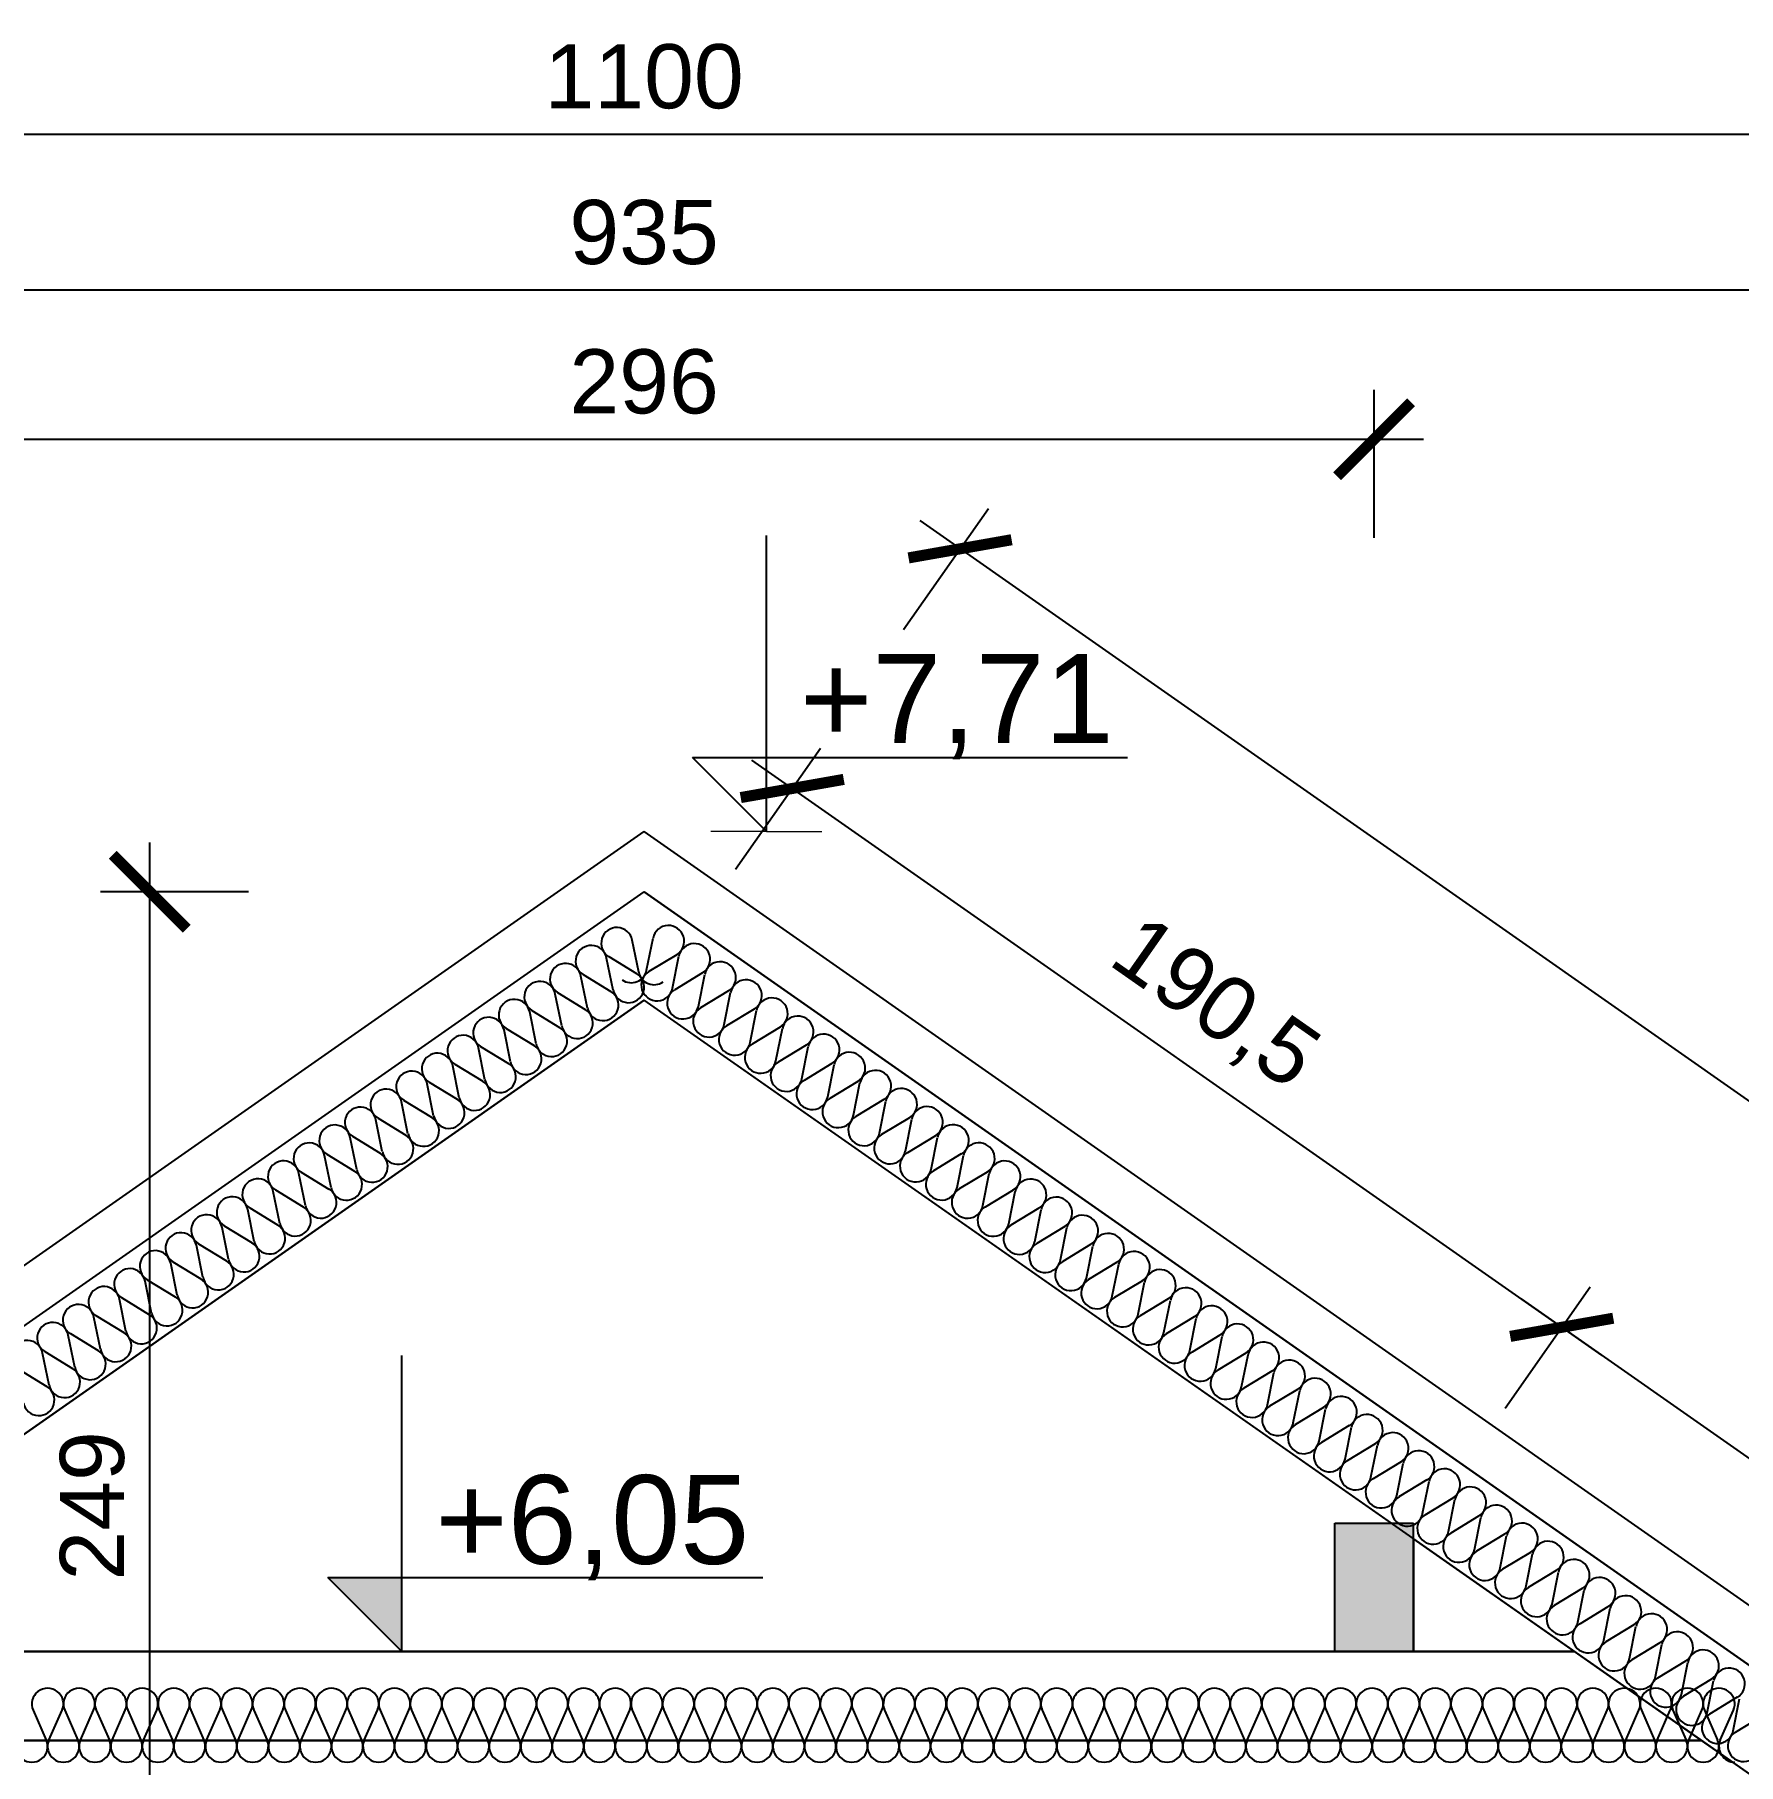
# Model space of a CAD drawing. Header units: millimetres. Extents: x 4647 to 73915, y -13612 to -8141.
# Drawn here: x 12075.4 to 12420.8, y -10491.4 to -10140.7 of the extents above; entities that cross this region are included whole.
import ezdxf

# ---------------------------------------------------------------- set-up
doc = ezdxf.new("R2010")
doc.units = ezdxf.units.MM
for name, color, linetype in [('2D - Ogólne', 7, 'Continuous'), ('Konstrukcja - Dach', 7, 'Continuous'), ('Wymiarowanie - Ogólne', 7, 'Continuous')]:
    doc.layers.add(name, color=color, linetype=linetype)
doc.layers.add('a_wymiary', color=250, linetype='Continuous', lineweight=9)
doc.styles.add('GENERATED_STYLE_4', font='arial.ttf')
doc.styles.get("Standard").update_dxf_attribs({"font": 'arial.ttf'})
doc.dimstyles.new('1-100', dxfattribs={"dimtxt": 13, "dimasz": 15, "dimexe": 10, "dimexo": 20, "dimgap": 5, "dimtad": 1, "dimdec": 1, "dimrnd": 0.5, "dimtxsty": 'Standard', "dimblk": 'ARCHTICK', "dimcen": 0.09, "dimdle": 10, "dimadec": 0, "dimazin": 0, "dimtfac": 1, "dimtdec": 1, "dimtofl": 0, "dimtmove": 0, "dimatfit": 3, "dimfxl": 10, "dimfxlon": 1, "dimtolj": 1, "dimtzin": 0, "dimarcsym": 0})

# ---------------------------------------------------------------- blocks, each defined once
blk = doc.blocks.new('_ArchTick')
at = {"color": 0, "linetype": 'ByBlock', "const_width": 0.15}
blk.add_lwpolyline([(-0.5, -0.5), (0.5, 0.5)], dxfattribs=at)
blk = doc.blocks.new('*D802')
at = {"layer": 'a_wymiary', "color": 0, "lineweight": -2, "transparency": 16777216}
for p, q in [((11649, -10180.91), (11649, -10150.91)), ((12748.98, -10180.91), (12748.98, -10150.91)), ((11639, -10160.91), (12758.98, -10160.91))]:
    blk.add_line(p, q, dxfattribs=at)
at = {"layer": 'DEFPOINTS', "color": 0, "transparency": 16777216}
for p in [(12748.98, -10160.91), (11649, -10687.41), (12748.98, -10687.41)]:
    blk.add_point(p, dxfattribs=at)
at = {"layer": 'a_wymiary', "color": 0, "lineweight": -2, "transparency": 16777216, "xscale": 15, "yscale": 15, "zscale": 15, "rotation": 180}
blk.add_blockref('_ArchTick', (11649, -10160.91), dxfattribs=at)
at = {"layer": 'a_wymiary', "color": 0, "lineweight": -2, "transparency": 16777216, "xscale": 15, "yscale": 15, "zscale": 15}
blk.add_blockref('_ArchTick', (12748.98, -10160.91), dxfattribs=at)
at = {"layer": 'a_wymiary', "color": 0, "transparency": 16777216, "insert": (12198.99, -10149.28), "char_height": 13, "attachment_point": 5}
blk.add_mtext('\\A1;1100', dxfattribs=at)
blk = doc.blocks.new('*D803')
at = {"layer": 'a_wymiary', "color": 0, "lineweight": -2, "transparency": 16777216}
for p, q in [((11731.48, -10212.51), (11731.48, -10182.51)), ((12666.48, -10212.51), (12666.48, -10182.51)), ((11721.48, -10192.51), (12676.48, -10192.51))]:
    blk.add_line(p, q, dxfattribs=at)
at = {"layer": 'DEFPOINTS', "color": 0, "transparency": 16777216}
for p in [(12666.48, -10192.51), (11731.48, -10669.57), (12666.48, -10669.57)]:
    blk.add_point(p, dxfattribs=at)
at = {"layer": 'a_wymiary', "color": 0, "lineweight": -2, "transparency": 16777216, "xscale": 15, "yscale": 15, "zscale": 15, "rotation": 180}
blk.add_blockref('_ArchTick', (11731.48, -10192.51), dxfattribs=at)
at = {"layer": 'a_wymiary', "color": 0, "lineweight": -2, "transparency": 16777216, "xscale": 15, "yscale": 15, "zscale": 15}
blk.add_blockref('_ArchTick', (12666.48, -10192.51), dxfattribs=at)
at = {"layer": 'a_wymiary', "color": 0, "transparency": 16777216, "insert": (12198.98, -10180.86), "char_height": 13, "attachment_point": 5}
blk.add_mtext('\\A1;935', dxfattribs=at)
blk = doc.blocks.new('*D804')
at = {"layer": 'a_wymiary', "color": 0, "lineweight": -2, "transparency": 16777216}
for p, q in [((12050.98, -10242.78), (12050.98, -10212.78)), ((12347, -10242.78), (12347, -10212.78)), ((12040.98, -10222.78), (12357, -10222.78))]:
    blk.add_line(p, q, dxfattribs=at)
at = {"layer": 'DEFPOINTS', "color": 0, "transparency": 16777216}
for p in [(12347, -10222.78), (12050.98, -10442.57), (12347, -10442.57)]:
    blk.add_point(p, dxfattribs=at)
at = {"layer": 'a_wymiary', "color": 0, "lineweight": -2, "transparency": 16777216, "xscale": 15, "yscale": 15, "zscale": 15, "rotation": 180}
blk.add_blockref('_ArchTick', (12050.98, -10222.78), dxfattribs=at)
at = {"layer": 'a_wymiary', "color": 0, "lineweight": -2, "transparency": 16777216, "xscale": 15, "yscale": 15, "zscale": 15}
blk.add_blockref('_ArchTick', (12347, -10222.78), dxfattribs=at)
at = {"layer": 'a_wymiary', "color": 0, "transparency": 16777216, "insert": (12198.99, -10211.14), "char_height": 13, "attachment_point": 5}
blk.add_mtext('\\A1;296', dxfattribs=at)
blk = doc.blocks.new('*D809')
at = {"layer": 'a_wymiary', "color": 0, "lineweight": -2, "transparency": 16777216}
for p, q in [((12373.56, -10419.21), (12390.77, -10394.64)), ((12718.7, -10636.47), (12376.84, -10397.09)), ((12699.04, -10647.12), (12716.25, -10622.54))]:
    blk.add_line(p, q, dxfattribs=at)
at = {"layer": 'DEFPOINTS', "color": 0, "transparency": 16777216}
for p in [(12385.03, -10402.83), (12355, -10445.72), (12680.48, -10673.62)]:
    blk.add_point(p, dxfattribs=at)
at = {"layer": 'a_wymiary', "color": 0, "lineweight": -2, "transparency": 16777216, "xscale": 15, "yscale": 15, "zscale": 15}
for p, rotation in [((12385.03, -10402.83), 145.0000011269738), ((12710.51, -10630.73), 325.0000011269738)]:
    blk.add_blockref('_ArchTick', p, dxfattribs=dict(at, rotation=rotation))
at = {"layer": 'a_wymiary', "color": 0, "transparency": 16777216, "insert": (12555.12, -10506.29), "char_height": 13, "attachment_point": 5, "rotation": 325}
blk.add_mtext('\\A1;397,5', dxfattribs=at)
blk = doc.blocks.new('*D810')
at = {"layer": 'a_wymiary', "color": 0, "lineweight": -2, "transparency": 16777216}
for p, q in [((12217.55, -10309.97), (12234.76, -10285.4)), ((12393.22, -10408.56), (12220.83, -10287.85)), ((12373.56, -10419.21), (12390.77, -10394.64))]:
    blk.add_line(p, q, dxfattribs=at)
at = {"layer": 'DEFPOINTS', "color": 0, "transparency": 16777216}
for p in [(12229.02, -10293.59), (12198.99, -10336.48), (12355, -10445.72)]:
    blk.add_point(p, dxfattribs=at)
at = {"layer": 'a_wymiary', "color": 0, "lineweight": -2, "transparency": 16777216, "xscale": 15, "yscale": 15, "zscale": 15}
for p, rotation in [((12229.02, -10293.59), 145.0000011269738), ((12385.03, -10402.83), 325.0000011269738)]:
    blk.add_blockref('_ArchTick', p, dxfattribs=dict(at, rotation=rotation))
at = {"layer": 'a_wymiary', "color": 0, "transparency": 16777216, "insert": (12314.38, -10337.71), "char_height": 13, "attachment_point": 5, "rotation": 325}
blk.add_mtext('\\A1;190,5', dxfattribs=at)
blk = doc.blocks.new('*D811')
at = {"layer": 'a_wymiary', "color": 0, "lineweight": -2, "transparency": 16777216}
for p, q in [((12251.58, -10261.38), (12268.79, -10236.8)), ((12254.86, -10239.26), (12821.23, -10635.84)), ((12801.57, -10646.49), (12818.78, -10621.91))]:
    blk.add_line(p, q, dxfattribs=at)
at = {"layer": 'DEFPOINTS', "color": 0, "transparency": 16777216}
for p in [(12198.99, -10336.48), (12813.04, -10630.1), (12748.98, -10721.59)]:
    blk.add_point(p, dxfattribs=at)
at = {"layer": 'a_wymiary', "color": 0, "lineweight": -2, "transparency": 16777216, "xscale": 15, "yscale": 15, "zscale": 15}
for p, rotation in [((12263.05, -10245), 145.0000006898322), ((12813.04, -10630.1), 325.0000006898322)]:
    blk.add_blockref('_ArchTick', p, dxfattribs=dict(at, rotation=rotation))
at = {"layer": 'a_wymiary', "color": 0, "transparency": 16777216, "insert": (12545.39, -10427.05), "char_height": 13, "attachment_point": 5, "rotation": 325}
blk.add_mtext('\\A1;671,5', dxfattribs=at)
blk = doc.blocks.new('*D832')
at = {"layer": 'a_wymiary', "color": 0, "lineweight": -2, "transparency": 16777216}
for p, q in [((12050.98, -10512.9), (12050.98, -10542.9)), ((12347, -10512.9), (12347, -10542.9)), ((12040.98, -10532.9), (12357, -10532.9))]:
    blk.add_line(p, q, dxfattribs=at)
at = {"layer": 'DEFPOINTS', "color": 0, "transparency": 16777216}
for p in [(12050.98, -10468.57), (12347, -10468.57), (12347, -10532.9)]:
    blk.add_point(p, dxfattribs=at)
at = {"layer": 'a_wymiary', "color": 0, "lineweight": -2, "transparency": 16777216, "xscale": 15, "yscale": 15, "zscale": 15, "rotation": 180}
blk.add_blockref('_ArchTick', (12050.98, -10532.9), dxfattribs=at)
at = {"layer": 'a_wymiary', "color": 0, "lineweight": -2, "transparency": 16777216, "xscale": 15, "yscale": 15, "zscale": 15}
blk.add_blockref('_ArchTick', (12347, -10532.9), dxfattribs=at)
at = {"layer": 'a_wymiary', "color": 0, "transparency": 16777216, "insert": (12198.99, -10521.26), "char_height": 13, "attachment_point": 5}
blk.add_mtext('\\A1;296', dxfattribs=at)
blk = doc.blocks.new('*D837')
at = {"layer": 'a_wymiary', "color": 0, "lineweight": -2, "transparency": 16777216}
for p, q in [((12098.77, -10573.57), (12098.77, -10304.51)), ((12118.77, -10314.51), (12088.77, -10314.51)), ((12108.98, -10563.57), (12088.77, -10563.57))]:
    blk.add_line(p, q, dxfattribs=at)
at = {"layer": 'DEFPOINTS', "color": 0, "transparency": 16777216}
for p in [(12098.77, -10314.51), (12198.99, -10314.51), (12128.98, -10563.57)]:
    blk.add_point(p, dxfattribs=at)
at = {"layer": 'a_wymiary', "color": 0, "lineweight": -2, "transparency": 16777216, "xscale": 15, "yscale": 15, "zscale": 15}
for p, rotation in [((12098.77, -10314.51), 90), ((12098.77, -10563.57), 270)]:
    blk.add_blockref('_ArchTick', p, dxfattribs=dict(at, rotation=rotation))
at = {"layer": 'a_wymiary', "color": 0, "transparency": 16777216, "insert": (12087.14, -10439.04), "char_height": 13, "attachment_point": 5, "rotation": 90}
blk.add_mtext('\\A1;249', dxfattribs=at)

msp = doc.modelspace()

# ---------------------------------------------------------------- hatches: boundary and pattern name
at = {"layer": 'Konstrukcja - Dach', "linetype": 'Continuous', "lineweight": 0}
msp.add_hatch(color=46, dxfattribs=at).paths.add_polyline_path([(12339, -10468.57), (12355, -10468.57), (12355, -10442.57), (12339, -10442.57)], flags=0)
at = {"layer": 'Wymiarowanie - Ogólne', "linetype": 'Continuous', "lineweight": 25}
msp.add_hatch(color=161, dxfattribs=at).paths.add_polyline_path([(12149.89, -10468.57), (12134.89, -10453.57), (12149.89, -10453.57)], flags=0)

# ---------------------------------------------------------------- linework, layer by layer
for p, q in [((12198.99, -10336.48), (12047.48, -10442.57)), ((12350.5, -10442.57), (12198.99, -10336.48)), ((12339, -10468.57), (12339, -10442.57)), ((12339, -10442.57), (12350.5, -10442.57)), ((12387.63, -10468.57), (12355, -10445.72)), ((12355, -10445.72), (12355, -10468.57)), ((12387.63, -10468.57), (12010.35, -10468.57)), ((12058.98, -10468.57), (12339, -10468.57)), ((12355, -10468.57), (12387.63, -10468.57)), ((12413.34, -10486.57), (12387.63, -10468.57)), ((12413.34, -10486.57), (11984.64, -10486.57)), ((11984.64, -10486.57), (12413.34, -10486.57)), ((12658.98, -10658.57), (12413.34, -10486.57))]:
    msp.add_line(p, q)
at = {"layer": '2D - Ogólne'}
for p, q in [((11882.96, -10535.8), (12198.99, -10314.51)), ((12198.99, -10314.51), (12702.98, -10667.4)), ((12197.9, -10330.82), (12196.59, -10324.34)), ((12199.5, -10330.41), (12200.8, -10323.92)), ((12192.7, -10334.46), (12191.39, -10327.98)), ((12191.83, -10327.68), (12197.46, -10331.13)), ((12205.6, -10327.29), (12199.94, -10330.72)), ((12204.75, -10334.09), (12206.04, -10327.59)), ((12187.51, -10338.1), (12186.19, -10331.62)), ((12186.63, -10331.32), (12192.27, -10334.77)), ((12210.84, -10330.96), (12205.19, -10334.4)), ((12209.99, -10337.76), (12211.29, -10331.27)), ((12182.31, -10341.74), (12180.99, -10335.26)), ((12181.43, -10334.96), (12187.07, -10338.41)), ((12216.09, -10334.63), (12210.43, -10338.07)), ((12215.24, -10341.43), (12216.53, -10334.94)), ((12176.23, -10338.59), (12181.87, -10342.04)), ((12221.33, -10338.3), (12215.68, -10341.74)), ((12220.48, -10345.1), (12221.77, -10338.61)), ((12171.04, -10342.23), (12176.67, -10345.68)), ((12177.11, -10345.38), (12175.8, -10338.9)), ((12226.58, -10341.97), (12220.92, -10345.41)), ((12225.72, -10348.78), (12227.02, -10342.28)), ((12171.91, -10349.02), (12170.6, -10342.54)), ((12231.82, -10345.65), (12226.16, -10349.08)), ((12166.71, -10352.66), (12165.4, -10346.18)), ((12165.84, -10345.87), (12171.48, -10349.32)), ((12230.97, -10352.45), (12232.26, -10345.96)), ((12161.52, -10356.3), (12160.2, -10349.82)), ((12160.64, -10349.51), (12166.28, -10352.96)), ((12237.07, -10349.32), (12231.41, -10352.76)), ((12236.21, -10356.12), (12237.51, -10349.63)), ((12156.32, -10359.94), (12155.01, -10353.46)), ((12155.44, -10353.15), (12161.08, -10356.6)), ((12242.31, -10352.99), (12236.65, -10356.43)), ((12241.46, -10359.79), (12242.75, -10353.3)), ((12151.12, -10363.58), (12149.81, -10357.1)), ((12150.24, -10356.79), (12155.88, -10360.24)), ((12247.56, -10356.66), (12241.9, -10360.1)), ((12246.7, -10363.46), (12248, -10356.97)), ((12145.92, -10367.22), (12144.61, -10360.74)), ((12145.05, -10360.43), (12150.69, -10363.88)), ((12252.8, -10360.34), (12247.14, -10363.77)), ((12251.95, -10367.14), (12253.24, -10360.64)), ((12140.73, -10370.85), (12139.41, -10364.38)), ((12139.85, -10364.07), (12145.49, -10367.52)), ((12258.04, -10364.01), (12252.39, -10367.44)), ((12257.19, -10370.81), (12258.48, -10364.32)), ((12135.53, -10374.49), (12134.22, -10368.02)), ((12134.65, -10367.71), (12140.29, -10371.16)), ((12263.29, -10367.68), (12257.63, -10371.12)), ((12262.43, -10374.48), (12263.73, -10367.99)), ((12130.33, -10378.13), (12129.02, -10371.65)), ((12129.45, -10371.35), (12135.09, -10374.8)), ((12268.53, -10371.35), (12262.88, -10374.79)), ((12267.68, -10378.15), (12268.97, -10371.66)), ((12125.13, -10381.77), (12123.82, -10375.29)), ((12124.26, -10374.99), (12129.89, -10378.44)), ((12273.78, -10375.02), (12268.12, -10378.46)), ((12272.92, -10381.82), (12274.22, -10375.33)), ((12119.94, -10385.41), (12118.62, -10378.93)), ((12119.06, -10378.63), (12124.7, -10382.08)), ((12279.02, -10378.7), (12273.36, -10382.13)), ((12278.17, -10385.5), (12279.46, -10379)), ((12114.74, -10389.05), (12113.42, -10382.57)), ((12113.86, -10382.27), (12119.5, -10385.72)), ((12284.27, -10382.37), (12278.61, -10385.81)), ((12283.41, -10389.17), (12284.71, -10382.68)), ((12109.54, -10392.69), (12108.23, -10386.21)), ((12108.66, -10385.91), (12114.3, -10389.36)), ((12289.51, -10386.04), (12283.85, -10389.48)), ((12288.66, -10392.84), (12289.95, -10386.35)), ((12104.34, -10396.33), (12103.03, -10389.85)), ((12103.47, -10389.55), (12109.1, -10393)), ((12294.75, -10389.71), (12289.1, -10393.15)), ((12293.9, -10396.51), (12295.2, -10390.02)), ((12099.15, -10399.97), (12097.83, -10393.49)), ((12098.27, -10393.19), (12103.91, -10396.64)), ((12300, -10393.39), (12294.34, -10396.82)), ((12299.15, -10400.19), (12300.44, -10393.69)), ((12093.95, -10403.61), (12092.63, -10397.13)), ((12093.07, -10396.82), (12098.71, -10400.28)), ((12305.24, -10397.06), (12299.59, -10400.49)), ((12304.39, -10403.86), (12305.68, -10397.37)), ((12088.75, -10407.25), (12087.44, -10400.77)), ((12087.87, -10400.46), (12093.51, -10403.91)), ((12310.49, -10400.73), (12304.83, -10404.17)), ((12309.63, -10407.53), (12310.93, -10401.04)), ((12083.55, -10410.89), (12082.24, -10404.41)), ((12082.68, -10404.1), (12088.31, -10407.55)), ((12315.73, -10404.4), (12310.07, -10407.84)), ((12314.88, -10411.2), (12316.17, -10404.71)), ((12078.36, -10414.53), (12077.04, -10408.05)), ((12077.48, -10407.74), (12083.12, -10411.19)), ((12320.98, -10408.07), (12315.32, -10411.51)), ((12320.12, -10414.87), (12321.42, -10408.38)), ((12072.28, -10411.38), (12077.92, -10414.83)), ((12326.22, -10411.75), (12320.56, -10415.18)), ((12325.37, -10418.55), (12326.66, -10412.05)), ((12331.47, -10415.42), (12325.81, -10418.85)), ((12330.61, -10422.22), (12331.91, -10415.73)), ((12336.71, -10419.09), (12331.05, -10422.53)), ((12335.86, -10425.89), (12337.15, -10419.4)), ((12341.95, -10422.76), (12336.3, -10426.2)), ((12341.1, -10429.56), (12342.4, -10423.07)), ((12347.2, -10426.43), (12341.54, -10429.87)), ((12346.35, -10433.24), (12347.64, -10426.74)), ((12352.44, -10430.11), (12346.79, -10433.54)), ((12351.59, -10436.91), (12352.88, -10430.42)), ((12357.69, -10433.78), (12352.03, -10437.22)), ((12356.83, -10440.58), (12358.13, -10434.09)), ((12362.93, -10437.45), (12357.27, -10440.89)), ((12362.08, -10444.25), (12363.37, -10437.76)), ((12368.18, -10441.12), (12362.52, -10444.56)), ((12367.32, -10447.92), (12368.62, -10441.43)), ((12373.42, -10444.8), (12367.76, -10448.23)), ((12372.57, -10451.6), (12373.86, -10445.1)), ((12378.67, -10448.47), (12373.01, -10451.9)), ((12377.81, -10455.27), (12379.11, -10448.78)), ((12383.91, -10452.14), (12378.25, -10455.58)), ((12383.06, -10458.94), (12384.35, -10452.45)), ((12389.15, -10455.81), (12383.5, -10459.25)), ((12388.3, -10462.61), (12389.59, -10456.12)), ((12394.4, -10459.48), (12388.74, -10462.92)), ((12393.54, -10466.28), (12394.84, -10459.79)), ((12399.64, -10463.16), (12393.99, -10466.59)), ((12398.79, -10469.96), (12400.08, -10463.46)), ((12404.89, -10466.83), (12399.23, -10470.27)), ((12404.03, -10473.63), (12405.33, -10467.14)), ((12410.13, -10470.5), (12404.47, -10473.94)), ((12409.28, -10477.3), (12410.57, -10470.81)), ((12415.38, -10474.17), (12409.72, -10477.61)), ((12414.52, -10480.97), (12415.82, -10474.48)), ((12420.62, -10477.84), (12414.96, -10481.28)), ((12419.77, -10484.65), (12421.06, -10478.15)), ((12075.14, -10480.47), (12077.79, -10486.53)), ((12078.33, -10486.53), (12080.99, -10480.47)), ((12081.53, -10480.47), (12084.19, -10486.53)), ((12084.72, -10486.53), (12087.38, -10480.47)), ((12087.92, -10480.47), (12090.58, -10486.53)), ((12091.12, -10486.53), (12093.78, -10480.47)), ((12094.31, -10480.47), (12096.97, -10486.53)), ((12097.51, -10486.53), (12100.17, -10480.47)), ((12100.71, -10480.47), (12103.37, -10486.53)), ((12103.9, -10486.53), (12106.56, -10480.47)), ((12107.1, -10480.47), (12109.76, -10486.53)), ((12110.3, -10486.53), (12112.96, -10480.47)), ((12113.49, -10480.47), (12116.15, -10486.53)), ((12116.69, -10486.53), (12119.35, -10480.47)), ((12119.89, -10480.47), (12122.55, -10486.53)), ((12123.08, -10486.53), (12125.74, -10480.47)), ((12126.28, -10480.47), (12128.94, -10486.53)), ((12129.48, -10486.53), (12132.14, -10480.47)), ((12132.67, -10480.47), (12135.33, -10486.53)), ((12135.87, -10486.53), (12138.53, -10480.47)), ((12139.07, -10480.47), (12141.73, -10486.53)), ((12142.26, -10486.53), (12144.92, -10480.47)), ((12145.46, -10480.47), (12148.12, -10486.53)), ((12148.66, -10486.53), (12151.32, -10480.47)), ((12151.85, -10480.47), (12154.51, -10486.53)), ((12155.05, -10486.53), (12157.71, -10480.47)), ((12158.25, -10480.47), (12160.91, -10486.53)), ((12161.44, -10486.53), (12164.1, -10480.47)), ((12164.64, -10480.47), (12167.3, -10486.53)), ((12167.84, -10486.53), (12170.49, -10480.47)), ((12171.03, -10480.47), (12173.69, -10486.53)), ((12174.23, -10486.53), (12176.89, -10480.47)), ((12177.43, -10480.47), (12180.08, -10486.53)), ((12180.62, -10486.53), (12183.28, -10480.47)), ((12183.82, -10480.47), (12186.48, -10486.53)), ((12187.01, -10486.53), (12189.67, -10480.47)), ((12190.21, -10480.47), (12192.87, -10486.53)), ((12193.41, -10486.53), (12196.07, -10480.47)), ((12196.6, -10480.47), (12199.26, -10486.53)), ((12199.8, -10486.53), (12202.46, -10480.47)), ((12203, -10480.47), (12205.66, -10486.53)), ((12206.19, -10486.53), (12208.85, -10480.47)), ((12209.39, -10480.47), (12212.05, -10486.53)), ((12212.59, -10486.53), (12215.25, -10480.47)), ((12215.78, -10480.47), (12218.44, -10486.53)), ((12218.98, -10486.53), (12221.64, -10480.47)), ((12222.18, -10480.47), (12224.84, -10486.53)), ((12225.37, -10486.53), (12228.03, -10480.47)), ((12228.57, -10480.47), (12231.23, -10486.53)), ((12231.77, -10486.53), (12234.43, -10480.47)), ((12234.96, -10480.47), (12237.62, -10486.53)), ((12238.16, -10486.53), (12240.82, -10480.47)), ((12241.36, -10480.47), (12244.02, -10486.53)), ((12244.55, -10486.53), (12247.21, -10480.47)), ((12247.75, -10480.47), (12250.41, -10486.53)), ((12250.95, -10486.53), (12253.61, -10480.47)), ((12254.14, -10480.47), (12256.8, -10486.53)), ((12257.34, -10486.53), (12260, -10480.47)), ((12260.54, -10480.47), (12263.2, -10486.53)), ((12263.73, -10486.53), (12266.39, -10480.47)), ((12266.93, -10480.47), (12269.59, -10486.53)), ((12270.13, -10486.53), (12272.79, -10480.47)), ((12273.32, -10480.47), (12275.98, -10486.53)), ((12276.52, -10486.53), (12279.18, -10480.47)), ((12279.72, -10480.47), (12282.37, -10486.53)), ((12282.91, -10486.53), (12285.57, -10480.47)), ((12286.11, -10480.47), (12288.77, -10486.53)), ((12289.31, -10486.53), (12291.96, -10480.47)), ((12292.5, -10480.47), (12295.16, -10486.53)), ((12295.7, -10486.53), (12298.36, -10480.47)), ((12298.89, -10480.47), (12301.55, -10486.53)), ((12302.09, -10486.53), (12304.75, -10480.47)), ((12305.29, -10480.47), (12307.95, -10486.53)), ((12308.48, -10486.53), (12311.14, -10480.47)), ((12311.68, -10480.47), (12314.34, -10486.53)), ((12314.88, -10486.53), (12317.54, -10480.47)), ((12318.07, -10480.47), (12320.73, -10486.53)), ((12321.27, -10486.53), (12323.93, -10480.47)), ((12324.47, -10480.47), (12327.13, -10486.53)), ((12327.66, -10486.53), (12330.32, -10480.47)), ((12330.86, -10480.47), (12333.52, -10486.53)), ((12334.06, -10486.53), (12336.72, -10480.47)), ((12337.25, -10480.47), (12339.91, -10486.53)), ((12340.45, -10486.53), (12343.11, -10480.47)), ((12343.65, -10480.47), (12346.31, -10486.53)), ((12346.84, -10486.53), (12349.5, -10480.47)), ((12350.04, -10480.47), (12352.7, -10486.53)), ((12353.24, -10486.53), (12355.9, -10480.47)), ((12356.43, -10480.47), (12359.09, -10486.53)), ((12359.63, -10486.53), (12362.29, -10480.47)), ((12362.83, -10480.47), (12365.49, -10486.53)), ((12366.02, -10486.53), (12368.68, -10480.47)), ((12369.22, -10480.47), (12371.88, -10486.53)), ((12372.42, -10486.53), (12375.08, -10480.47)), ((12375.61, -10480.47), (12378.27, -10486.53)), ((12378.81, -10486.53), (12381.47, -10480.47)), ((12382.01, -10480.47), (12384.67, -10486.53)), ((12385.2, -10486.53), (12387.86, -10480.47)), ((12388.4, -10480.47), (12391.06, -10486.53)), ((12391.6, -10486.53), (12394.25, -10480.47)), ((12394.79, -10480.47), (12397.45, -10486.53)), ((12397.99, -10486.53), (12400.65, -10480.47)), ((12401.18, -10480.47), (12403.84, -10486.53)), ((12404.38, -10486.53), (12407.04, -10480.47)), ((12407.58, -10480.47), (12410.24, -10486.53)), ((12410.77, -10486.53), (12413.43, -10480.47)), ((12413.97, -10480.47), (12416.63, -10486.53)), ((12417.17, -10486.53), (12419.83, -10480.47)), ((12425.86, -10481.52), (12420.21, -10484.95))]:
    msp.add_line(p, q, dxfattribs=at)
for centre, major_axis, ratio, start_param, end_param in [((12193.47, -10324.96), (-1.83, 2.61), 0.994478, 4.299595, 8.266775), ((12203.93, -10324.56), (-2.62, 1.84), 0.996583, 2.728799, 6.695979), ((12188.27, -10328.6), (-1.83, 2.61), 0.994478, 4.299595, 8.266775), ((12209.18, -10328.23), (-2.62, 1.84), 0.996583, 2.728799, 6.695979), ((12183.08, -10332.24), (-1.83, 2.61), 0.994478, 4.299595, 8.266775), ((12195.82, -10333.84), (-1.83, 2.61), 0.994478, 1.158004, 5.125183), ((12196.37, -10329.78), (-2.62, 1.84), 0.996583, 1.570796, 3.554385), ((12201.01, -10330.2), (-1.83, 2.61), 0.994478, 1.158004, 3.141593), ((12201.61, -10333.45), (-2.62, 1.84), 0.996583, 5.870392, 9.837571), ((12214.42, -10331.9), (-2.62, 1.84), 0.996583, 2.728799, 6.695979), ((12177.88, -10335.88), (-1.83, 2.61), 0.994478, 4.299595, 8.266775), ((12190.62, -10337.48), (-1.83, 2.61), 0.994478, 1.158004, 5.125183), ((12206.85, -10337.13), (-2.62, 1.84), 0.996583, 5.870392, 9.837571), ((12219.67, -10335.57), (-2.62, 1.84), 0.996583, 2.728799, 6.695979), ((12172.68, -10339.52), (-1.83, 2.61), 0.994478, 4.299595, 8.266775), ((12185.42, -10341.12), (-1.83, 2.61), 0.994478, 1.158004, 5.125183), ((12212.1, -10340.8), (-2.62, 1.84), 0.996583, 5.870392, 9.837571), ((12224.91, -10339.24), (-2.62, 1.84), 0.996583, 2.728799, 6.695979), ((12167.48, -10343.16), (-1.83, 2.61), 0.994478, 4.299595, 8.266775), ((12180.22, -10344.76), (-1.83, 2.61), 0.994478, 1.158004, 5.125183), ((12217.34, -10344.47), (-2.62, 1.84), 0.996583, 5.870392, 9.837571), ((12230.15, -10342.92), (-2.62, 1.84), 0.996583, 2.728799, 6.695979), ((12162.29, -10346.8), (-1.83, 2.61), 0.994478, 4.299595, 8.266775), ((12175.03, -10348.4), (-1.83, 2.61), 0.994478, 1.158004, 5.125183), ((12222.59, -10348.14), (-2.62, 1.84), 0.996583, 5.870392, 9.837571), ((12235.4, -10346.59), (-2.62, 1.84), 0.996583, 2.728799, 6.695979), ((12157.09, -10350.44), (-1.83, 2.61), 0.994478, 4.299595, 8.266775), ((12227.83, -10351.81), (-2.62, 1.84), 0.996583, 5.870392, 9.837571), ((12240.64, -10350.26), (-2.62, 1.84), 0.996583, 2.728799, 6.695979), ((12151.89, -10354.08), (-1.83, 2.61), 0.994478, 4.299595, 8.266775), ((12169.83, -10352.04), (-1.83, 2.61), 0.994478, 1.158004, 5.125183), ((12233.08, -10355.49), (-2.62, 1.84), 0.996583, 5.870392, 9.837571), ((12245.89, -10353.93), (-2.62, 1.84), 0.996583, 2.728799, 6.695979), ((12146.69, -10357.72), (-1.83, 2.61), 0.994478, 4.299595, 8.266775), ((12164.63, -10355.68), (-1.83, 2.61), 0.994478, 1.158004, 5.125183), ((12251.13, -10357.61), (-2.62, 1.84), 0.996583, 2.728799, 6.695979), ((12141.5, -10361.36), (-1.83, 2.61), 0.994478, 4.299595, 8.266775), ((12159.43, -10359.32), (-1.83, 2.61), 0.994478, 1.158004, 5.125183), ((12238.32, -10359.16), (-2.62, 1.84), 0.996583, 5.870392, 9.837571), ((12256.38, -10361.28), (-2.62, 1.84), 0.996583, 2.728799, 6.695979), ((12136.3, -10364.99), (-1.83, 2.61), 0.994478, 4.299595, 8.266775), ((12154.24, -10362.96), (-1.83, 2.61), 0.994478, 1.158004, 5.125183), ((12243.57, -10362.83), (-2.62, 1.84), 0.996583, 5.870392, 9.837571), ((12261.62, -10364.95), (-2.62, 1.84), 0.996583, 2.728799, 6.695979), ((12131.1, -10368.63), (-1.83, 2.61), 0.994478, 4.299595, 8.266775), ((12149.04, -10366.6), (-1.83, 2.61), 0.994478, 1.158004, 5.125183), ((12248.81, -10366.5), (-2.62, 1.84), 0.996583, 5.870392, 9.837571), ((12266.87, -10368.62), (-2.62, 1.84), 0.996583, 2.728799, 6.695979), ((12125.9, -10372.27), (-1.83, 2.61), 0.994478, 4.299595, 8.266775), ((12143.84, -10370.24), (-1.83, 2.61), 0.994478, 1.158004, 5.125183), ((12254.05, -10370.17), (-2.62, 1.84), 0.996583, 5.870392, 9.837571), ((12272.11, -10372.29), (-2.62, 1.84), 0.996583, 2.728799, 6.695979), ((12120.71, -10375.91), (-1.83, 2.61), 0.994478, 4.299595, 8.266775), ((12138.64, -10373.88), (-1.83, 2.61), 0.994478, 1.158004, 5.125183), ((12259.3, -10373.85), (-2.62, 1.84), 0.996583, 5.870392, 9.837571), ((12277.35, -10375.97), (-2.62, 1.84), 0.996583, 2.728799, 6.695979), ((12115.51, -10379.55), (-1.83, 2.61), 0.994478, 4.299595, 8.266775), ((12133.45, -10377.51), (-1.83, 2.61), 0.994478, 1.158004, 5.125183), ((12264.54, -10377.52), (-2.62, 1.84), 0.996583, 5.870392, 9.837571), ((12282.6, -10379.64), (-2.62, 1.84), 0.996583, 2.728799, 6.695979), ((12110.31, -10383.19), (-1.83, 2.61), 0.994478, 4.299595, 8.266775), ((12128.25, -10381.15), (-1.83, 2.61), 0.994478, 1.158004, 5.125183), ((12269.79, -10381.19), (-2.62, 1.84), 0.996583, 5.870392, 9.837571), ((12287.84, -10383.31), (-2.62, 1.84), 0.996583, 2.728799, 6.695979), ((12105.11, -10386.83), (-1.83, 2.61), 0.994478, 4.299595, 8.266775), ((12123.05, -10384.79), (-1.83, 2.61), 0.994478, 1.158004, 5.125183), ((12275.03, -10384.86), (-2.62, 1.84), 0.996583, 5.870392, 9.837571), ((12293.09, -10386.98), (-2.62, 1.84), 0.996583, 2.728799, 6.695979), ((12099.91, -10390.47), (-1.83, 2.61), 0.994478, 4.299595, 8.266775), ((12117.85, -10388.43), (-1.83, 2.61), 0.994478, 1.158004, 5.125183), ((12280.28, -10388.54), (-2.62, 1.84), 0.996583, 5.870392, 9.837571), ((12298.33, -10390.65), (-2.62, 1.84), 0.996583, 2.728799, 6.695979), ((12094.72, -10394.11), (-1.83, 2.61), 0.994478, 4.299595, 8.266775), ((12112.66, -10392.07), (-1.83, 2.61), 0.994478, 1.158004, 5.125183), ((12285.52, -10392.21), (-2.62, 1.84), 0.996583, 5.870392, 9.837571), ((12303.58, -10394.33), (-2.62, 1.84), 0.996583, 2.728799, 6.695979), ((12089.52, -10397.75), (-1.83, 2.61), 0.994478, 4.299595, 8.266775), ((12107.46, -10395.71), (-1.83, 2.61), 0.994478, 1.158004, 5.125183), ((12290.77, -10395.88), (-2.62, 1.84), 0.996583, 5.870392, 9.837571), ((12308.82, -10398), (-2.62, 1.84), 0.996583, 2.728799, 6.695979), ((12084.32, -10401.39), (-1.83, 2.61), 0.994478, 4.299595, 8.266775), ((12102.26, -10399.35), (-1.83, 2.61), 0.994478, 1.158004, 5.125183), ((12296.01, -10399.55), (-2.62, 1.84), 0.996583, 5.870392, 9.837571), ((12079.12, -10405.03), (-1.83, 2.61), 0.994478, 4.299595, 8.266775), ((12097.06, -10402.99), (-1.83, 2.61), 0.994478, 1.158004, 5.125183), ((12301.25, -10403.22), (-2.62, 1.84), 0.996583, 5.870392, 9.837571), ((12314.06, -10401.67), (-2.62, 1.84), 0.996583, 2.728799, 6.695979), ((12073.93, -10408.67), (-1.83, 2.61), 0.994478, 4.299595, 8.266775), ((12091.87, -10406.63), (-1.83, 2.61), 0.994478, 1.158004, 5.125183), ((12306.5, -10406.9), (-2.62, 1.84), 0.996583, 5.870392, 9.837571), ((12319.31, -10405.34), (-2.62, 1.84), 0.996583, 2.728799, 6.695979), ((12086.67, -10410.27), (-1.83, 2.61), 0.994478, 1.158004, 5.125183), ((12311.74, -10410.57), (-2.62, 1.84), 0.996583, 5.870392, 9.837571), ((12324.55, -10409.02), (-2.62, 1.84), 0.996583, 2.728799, 6.695979), ((12081.47, -10413.91), (-1.83, 2.61), 0.994478, 1.158004, 5.125183), ((12316.99, -10414.24), (-2.62, 1.84), 0.996583, 5.870392, 9.837571), ((12329.8, -10412.69), (-2.62, 1.84), 0.996583, 2.728799, 6.695979), ((12076.27, -10417.55), (-1.83, 2.61), 0.994478, 1.158004, 5.125183), ((12322.23, -10417.91), (-2.62, 1.84), 0.996583, 5.870392, 9.837571), ((12335.04, -10416.36), (-2.62, 1.84), 0.996583, 2.728799, 6.695979), ((12327.48, -10421.59), (-2.62, 1.84), 0.996583, 5.870392, 9.837571), ((12340.29, -10420.03), (-2.62, 1.84), 0.996583, 2.728799, 6.695979), ((12332.72, -10425.26), (-2.62, 1.84), 0.996583, 5.870392, 9.837571), ((12345.53, -10423.7), (-2.62, 1.84), 0.996583, 2.728799, 6.695979), ((12337.96, -10428.93), (-2.62, 1.84), 0.996583, 5.870392, 9.837571), ((12350.78, -10427.38), (-2.62, 1.84), 0.996583, 2.728799, 6.695979), ((12343.21, -10432.6), (-2.62, 1.84), 0.996583, 5.870392, 9.837571), ((12356.02, -10431.05), (-2.62, 1.84), 0.996583, 2.728799, 6.695979), ((12361.26, -10434.72), (-2.62, 1.84), 0.996583, 2.728799, 6.695979), ((12348.45, -10436.27), (-2.62, 1.84), 0.996583, 5.870392, 9.837571), ((12366.51, -10438.39), (-2.62, 1.84), 0.996583, 2.728799, 6.695979), ((12353.7, -10439.95), (-2.62, 1.84), 0.996583, 5.870392, 9.837571), ((12371.75, -10442.07), (-2.62, 1.84), 0.996583, 2.728799, 6.695979), ((12358.94, -10443.62), (-2.62, 1.84), 0.996583, 5.870392, 9.837571), ((12377, -10445.74), (-2.62, 1.84), 0.996583, 2.728799, 6.695979), ((12364.19, -10447.29), (-2.62, 1.84), 0.996583, 5.870392, 9.837571), ((12382.24, -10449.41), (-2.62, 1.84), 0.996583, 2.728799, 6.695979), ((12369.43, -10450.96), (-2.62, 1.84), 0.996583, 5.870392, 9.837571), ((12387.49, -10453.08), (-2.62, 1.84), 0.996583, 2.728799, 6.695979), ((12374.68, -10454.63), (-2.62, 1.84), 0.996583, 5.870392, 9.837571), ((12392.73, -10456.75), (-2.62, 1.84), 0.996583, 2.728799, 6.695979), ((12379.92, -10458.31), (-2.62, 1.84), 0.996583, 5.870392, 9.837571), ((12397.97, -10460.43), (-2.62, 1.84), 0.996583, 2.728799, 6.695979), ((12385.16, -10461.98), (-2.62, 1.84), 0.996583, 5.870392, 9.837571), ((12403.22, -10464.1), (-2.62, 1.84), 0.996583, 2.728799, 6.695979), ((12390.41, -10465.65), (-2.62, 1.84), 0.996583, 5.870392, 9.837571), ((12408.46, -10467.77), (-2.62, 1.84), 0.996583, 2.728799, 6.695979), ((12395.65, -10469.32), (-2.62, 1.84), 0.996583, 5.870392, 9.837571), ((12413.71, -10471.44), (-2.62, 1.84), 0.996583, 2.728799, 6.695979), ((12400.9, -10473), (-2.62, 1.84), 0.996583, 5.870392, 9.837571), ((12418.95, -10475.11), (-2.62, 1.84), 0.996583, 2.728799, 6.695979), ((12406.14, -10476.67), (-2.62, 1.84), 0.996583, 5.870392, 9.837571), ((12078.06, -10479.19), (3.2, 0), 0.997999, 5.870392, 9.837571), ((12084.46, -10479.19), (3.2, 0), 0.997999, 5.870392, 9.837571), ((12090.85, -10479.19), (3.2, 0), 0.997999, 5.870392, 9.837571), ((12097.24, -10479.19), (3.2, 0), 0.997999, 5.870392, 9.837571), ((12103.64, -10479.19), (3.2, 0), 0.997999, 5.870392, 9.837571), ((12110.03, -10479.19), (3.2, 0), 0.997999, 5.870392, 9.837571), ((12116.42, -10479.19), (3.2, 0), 0.997999, 5.870392, 9.837571), ((12122.81, -10479.19), (3.2, 0), 0.997999, 5.870392, 9.837571), ((12129.21, -10479.19), (3.2, 0), 0.997999, 5.870392, 9.837571), ((12135.6, -10479.19), (3.2, 0), 0.997999, 5.870392, 9.837571), ((12141.99, -10479.19), (3.2, 0), 0.997999, 5.870392, 9.837571), ((12148.39, -10479.19), (3.2, 0), 0.997999, 5.870392, 9.837571), ((12154.78, -10479.19), (3.2, 0), 0.997999, 5.870392, 9.837571), ((12161.17, -10479.19), (3.2, 0), 0.997999, 5.870392, 9.837571), ((12167.57, -10479.19), (3.2, 0), 0.997999, 5.870392, 9.837571), ((12173.96, -10479.19), (3.2, 0), 0.997999, 5.870392, 9.837571), ((12180.35, -10479.19), (3.2, 0), 0.997999, 5.870392, 9.837571), ((12186.75, -10479.19), (3.2, 0), 0.997999, 5.870392, 9.837571), ((12193.14, -10479.19), (3.2, 0), 0.997999, 5.870392, 9.837571), ((12199.53, -10479.19), (3.2, 0), 0.997999, 5.870392, 9.837571), ((12205.93, -10479.19), (3.2, 0), 0.997999, 5.870392, 9.837571), ((12212.32, -10479.19), (3.2, 0), 0.997999, 5.870392, 9.837571), ((12218.71, -10479.19), (3.2, 0), 0.997999, 5.870392, 9.837571), ((12225.11, -10479.19), (3.2, 0), 0.997999, 5.870392, 9.837571), ((12231.5, -10479.19), (3.2, 0), 0.997999, 5.870392, 9.837571), ((12237.89, -10479.19), (3.2, 0), 0.997999, 5.870392, 9.837571), ((12244.28, -10479.19), (3.2, 0), 0.997999, 5.870392, 9.837571), ((12250.68, -10479.19), (3.2, 0), 0.997999, 5.870392, 9.837571), ((12257.07, -10479.19), (3.2, 0), 0.997999, 5.870392, 9.837571), ((12263.46, -10479.19), (3.2, 0), 0.997999, 5.870392, 9.837571), ((12269.86, -10479.19), (3.2, 0), 0.997999, 5.870392, 9.837571), ((12276.25, -10479.19), (3.2, 0), 0.997999, 5.870392, 9.837571), ((12282.64, -10479.19), (3.2, 0), 0.997999, 5.870392, 9.837571), ((12289.04, -10479.19), (3.2, 0), 0.997999, 5.870392, 9.837571), ((12295.43, -10479.19), (3.2, 0), 0.997999, 5.870392, 9.837571), ((12301.82, -10479.19), (3.2, 0), 0.997999, 5.870392, 9.837571), ((12308.22, -10479.19), (3.2, 0), 0.997999, 5.870392, 9.837571), ((12314.61, -10479.19), (3.2, 0), 0.997999, 5.870392, 9.837571), ((12321, -10479.19), (3.2, 0), 0.997999, 5.870392, 9.837571), ((12327.4, -10479.19), (3.2, 0), 0.997999, 5.870392, 9.837571), ((12333.79, -10479.19), (3.2, 0), 0.997999, 5.870392, 9.837571), ((12340.18, -10479.19), (3.2, 0), 0.997999, 5.870392, 9.837571), ((12346.57, -10479.19), (3.2, 0), 0.997999, 5.870392, 9.837571), ((12352.97, -10479.19), (3.2, 0), 0.997999, 5.870392, 9.837571), ((12359.36, -10479.19), (3.2, 0), 0.997999, 5.870392, 9.837571), ((12365.75, -10479.19), (3.2, 0), 0.997999, 5.870392, 9.837571), ((12372.15, -10479.19), (3.2, 0), 0.997999, 5.870392, 9.837571), ((12378.54, -10479.19), (3.2, 0), 0.997999, 5.870392, 9.837571), ((12384.93, -10479.19), (3.2, 0), 0.997999, 5.870392, 9.837571), ((12391.33, -10479.19), (3.2, 0), 0.997999, 5.870392, 9.837571), ((12397.72, -10479.19), (3.2, 0), 0.997999, 5.870392, 9.837571), ((12404.11, -10479.19), (3.2, 0), 0.997999, 5.870392, 9.837571), ((12410.51, -10479.19), (3.2, 0), 0.997999, 5.870392, 9.837571), ((12411.39, -10480.34), (-2.62, 1.84), 0.996583, 5.870392, 9.837571), ((12416.9, -10479.19), (3.2, 0), 0.997999, 5.870392, 9.837571), ((12416.63, -10484.01), (-2.62, 1.84), 0.996583, 5.870392, 9.837571), ((12421.87, -10487.68), (-2.62, 1.84), 0.996583, 5.870392, 9.837571), ((12074.87, -10487.81), (3.2, 0), 0.997999, 2.7288, 6.695979), ((12081.26, -10487.81), (3.2, 0), 0.997999, 2.7288, 6.695979), ((12087.65, -10487.81), (3.2, 0), 0.997999, 2.7288, 6.695979), ((12094.05, -10487.81), (3.2, 0), 0.997999, 2.7288, 6.695979), ((12100.44, -10487.81), (3.2, 0), 0.997999, 2.7288, 6.695979), ((12106.83, -10487.81), (3.2, 0), 0.997999, 2.7288, 6.695979), ((12113.23, -10487.81), (3.2, 0), 0.997999, 2.7288, 6.695979), ((12119.62, -10487.81), (3.2, 0), 0.997999, 2.7288, 6.695979), ((12126.01, -10487.81), (3.2, 0), 0.997999, 2.7288, 6.695979), ((12132.4, -10487.81), (3.2, 0), 0.997999, 2.7288, 6.695979), ((12138.8, -10487.81), (3.2, 0), 0.997999, 2.7288, 6.695979), ((12145.19, -10487.81), (3.2, 0), 0.997999, 2.7288, 6.695979), ((12151.58, -10487.81), (3.2, 0), 0.997999, 2.7288, 6.695979), ((12157.98, -10487.81), (3.2, 0), 0.997999, 2.7288, 6.695979), ((12164.37, -10487.81), (3.2, 0), 0.997999, 2.7288, 6.695979), ((12170.76, -10487.81), (3.2, 0), 0.997999, 2.7288, 6.695979), ((12177.16, -10487.81), (3.2, 0), 0.997999, 2.7288, 6.695979), ((12183.55, -10487.81), (3.2, 0), 0.997999, 2.7288, 6.695979), ((12189.94, -10487.81), (3.2, 0), 0.997999, 2.7288, 6.695979), ((12196.34, -10487.81), (3.2, 0), 0.997999, 2.7288, 6.695979), ((12202.73, -10487.81), (3.2, 0), 0.997999, 2.7288, 6.695979), ((12209.12, -10487.81), (3.2, 0), 0.997999, 2.7288, 6.695979), ((12215.52, -10487.81), (3.2, 0), 0.997999, 2.7288, 6.695979), ((12221.91, -10487.81), (3.2, 0), 0.997999, 2.7288, 6.695979), ((12228.3, -10487.81), (3.2, 0), 0.997999, 2.7288, 6.695979), ((12234.69, -10487.81), (3.2, 0), 0.997999, 2.7288, 6.695979), ((12241.09, -10487.81), (3.2, 0), 0.997999, 2.7288, 6.695979), ((12247.48, -10487.81), (3.2, 0), 0.997999, 2.7288, 6.695979), ((12253.87, -10487.81), (3.2, 0), 0.997999, 2.7288, 6.695979), ((12260.27, -10487.81), (3.2, 0), 0.997999, 2.7288, 6.695979), ((12266.66, -10487.81), (3.2, 0), 0.997999, 2.7288, 6.695979), ((12273.05, -10487.81), (3.2, 0), 0.997999, 2.7288, 6.695979), ((12279.45, -10487.81), (3.2, 0), 0.997999, 2.7288, 6.695979), ((12285.84, -10487.81), (3.2, 0), 0.997999, 2.7288, 6.695979), ((12292.23, -10487.81), (3.2, 0), 0.997999, 2.7288, 6.695979), ((12298.63, -10487.81), (3.2, 0), 0.997999, 2.7288, 6.695979), ((12305.02, -10487.81), (3.2, 0), 0.997999, 2.7288, 6.695979), ((12311.41, -10487.81), (3.2, 0), 0.997999, 2.7288, 6.695979), ((12317.81, -10487.81), (3.2, 0), 0.997999, 2.7288, 6.695979), ((12324.2, -10487.81), (3.2, 0), 0.997999, 2.7288, 6.695979), ((12330.59, -10487.81), (3.2, 0), 0.997999, 2.7288, 6.695979), ((12336.98, -10487.81), (3.2, 0), 0.997999, 2.7288, 6.695979), ((12343.38, -10487.81), (3.2, 0), 0.997999, 2.7288, 6.695979), ((12349.77, -10487.81), (3.2, 0), 0.997999, 2.7288, 6.695979), ((12356.16, -10487.81), (3.2, 0), 0.997999, 2.7288, 6.695979), ((12362.56, -10487.81), (3.2, 0), 0.997999, 2.7288, 6.695979), ((12368.95, -10487.81), (3.2, 0), 0.997999, 2.7288, 6.695979), ((12375.34, -10487.81), (3.2, 0), 0.997999, 2.7288, 6.695979), ((12381.74, -10487.81), (3.2, 0), 0.997999, 2.7288, 6.695979), ((12388.13, -10487.81), (3.2, 0), 0.997999, 2.7288, 6.695979), ((12394.52, -10487.81), (3.2, 0), 0.997999, 2.7288, 6.695979), ((12400.92, -10487.81), (3.2, 0), 0.997999, 2.7288, 6.695979), ((12407.31, -10487.81), (3.2, 0), 0.997999, 2.7288, 6.695979), ((12413.7, -10487.81), (3.2, 0), 0.997999, 2.7288, 6.695979), ((12420.1, -10487.81), (3.2, 0), 0.997999, 2.7288, 4.712389)]:
    msp.add_ellipse(centre, major_axis=major_axis, ratio=ratio, start_param=start_param, end_param=end_param, dxfattribs=at)
at = {"layer": 'Konstrukcja - Dach'}
for p, q in [((11865.52, -10535.8), (12198.99, -10302.3)), ((12748.98, -10687.41), (12198.99, -10302.3)), ((11882.96, -10535.8), (12198.99, -10314.51)), ((11882.96, -10535.8), (12198.99, -10314.51)), ((12748.98, -10699.61), (12198.99, -10314.51)), ((12748.98, -10699.61), (12198.99, -10314.51)), ((11914.34, -10535.8), (12198.99, -10336.48)), ((12748.98, -10721.59), (12198.99, -10336.48))]:
    msp.add_line(p, q, dxfattribs=at)
at = {"layer": 'Konstrukcja - Dach', "color": 171, "lineweight": 25}
for p, q in [((12339, -10442.57), (12355, -10442.57)), ((12339, -10468.57), (12339, -10442.57)), ((12355, -10468.57), (12355, -10442.57)), ((12339, -10468.57), (12355, -10468.57))]:
    msp.add_line(p, q, dxfattribs=at)
at = {"layer": 'Konstrukcja - Dach', "color": 161, "lineweight": 25}
for p, q in [((12058.98, -10468.57), (12339, -10468.57)), ((12355, -10468.57), (12387.63, -10468.57)), ((12413.34, -10486.57), (11984.64, -10486.57))]:
    msp.add_line(p, q, dxfattribs=at)
at = {"layer": 'Wymiarowanie - Ogólne', "color": 161, "lineweight": 25}
for p, q in [((12223.79, -10302.3), (12223.79, -10242.3)), ((12223.79, -10302.3), (12208.79, -10287.3)), ((12208.79, -10287.3), (12223.79, -10287.3)), ((12223.79, -10287.3), (12296.96, -10287.3)), ((12149.89, -10468.57), (12149.89, -10408.57)), ((12149.89, -10468.57), (12134.89, -10453.57)), ((12134.89, -10453.57), (12149.89, -10453.57)), ((12149.89, -10453.57), (12223.06, -10453.57))]:
    msp.add_line(p, q, dxfattribs=at)
at = {"layer": 'Wymiarowanie - Ogólne', "color": 151, "lineweight": 20}
for p, q in [((12223.79, -10302.3), (12212.54, -10302.3)), ((12223.79, -10302.3), (12235.04, -10302.3)), ((12149.89, -10468.57), (12138.64, -10468.57)), ((12149.89, -10468.57), (12161.14, -10468.57))]:
    msp.add_line(p, q, dxfattribs=at)

# ---------------------------------------------------------------- texts
at = {"layer": 'Wymiarowanie - Ogólne', "color": 5, "style": 'GENERATED_STYLE_4'}
for s, p in [('+7,71', (12230.57, -10284.34)), ('+6,05', (12156.67, -10450.8))]:
    msp.add_text(s, height=18, dxfattribs=at).set_placement(p)

# ---------------------------------------------------------------- dimensions: what is measured, and where the dimension line sits
at = {"layer": 'a_wymiary'}
for base, p1, p2, picture, middle in [((12748.98, -10160.91), (11649, -10687.41), (12748.98, -10687.41), '*D802', (12198.99, -10149.28)), ((12666.48, -10192.51), (11731.48, -10669.57), (12666.48, -10669.57), '*D803', (12198.98, -10180.86)), ((12347, -10222.78), (12050.98, -10442.57), (12347, -10442.57), '*D804', (12198.99, -10211.14)), ((12347, -10532.9), (12050.98, -10468.57), (12347, -10468.57), '*D832', (12198.99, -10521.26))]:
    dim = msp.add_linear_dim(base=base, p1=p1, p2=p2, dimstyle='1-100', override={"dimfxl": 20}, dxfattribs=at)
    dim.commit()
    dim.dimension.update_dxf_attribs({"geometry": picture, "text_midpoint": middle})
dim = msp.add_aligned_dim(p1=(12198.99, -10336.48), p2=(12748.98, -10721.59), distance=111.68, dimstyle='1-100', override={"dimfxl": 20}, dxfattribs=at)
dim.commit()
dim.dimension.update_dxf_attribs({"geometry": '*D811', "text_midpoint": (12545.39, -10427.05)})
for base, p1, p2, angle, override, picture, middle in [((12229.02, -10293.59), (12355, -10445.72), (12198.99, -10336.48), 325, {"dimtmove": 1, "dimfxl": 20}, '*D810', (12314.38, -10337.71)), ((12098.77, -10314.51), (12128.98, -10563.57), (12198.99, -10314.51), 90, {"dimfxl": 20}, '*D837', (12087.14, -10439.04)), ((12385.03, -10402.83), (12680.48, -10673.62), (12355, -10445.72), 325, {"dimtmove": 1, "dimfxl": 20}, '*D809', (12555.12, -10506.29))]:
    dim = msp.add_linear_dim(base=base, p1=p1, p2=p2, angle=angle, dimstyle='1-100', override=override, dxfattribs=at)
    dim.commit()
    dim.dimension.update_dxf_attribs({"geometry": picture, "text_midpoint": middle})

doc.saveas('drawing.dxf')
